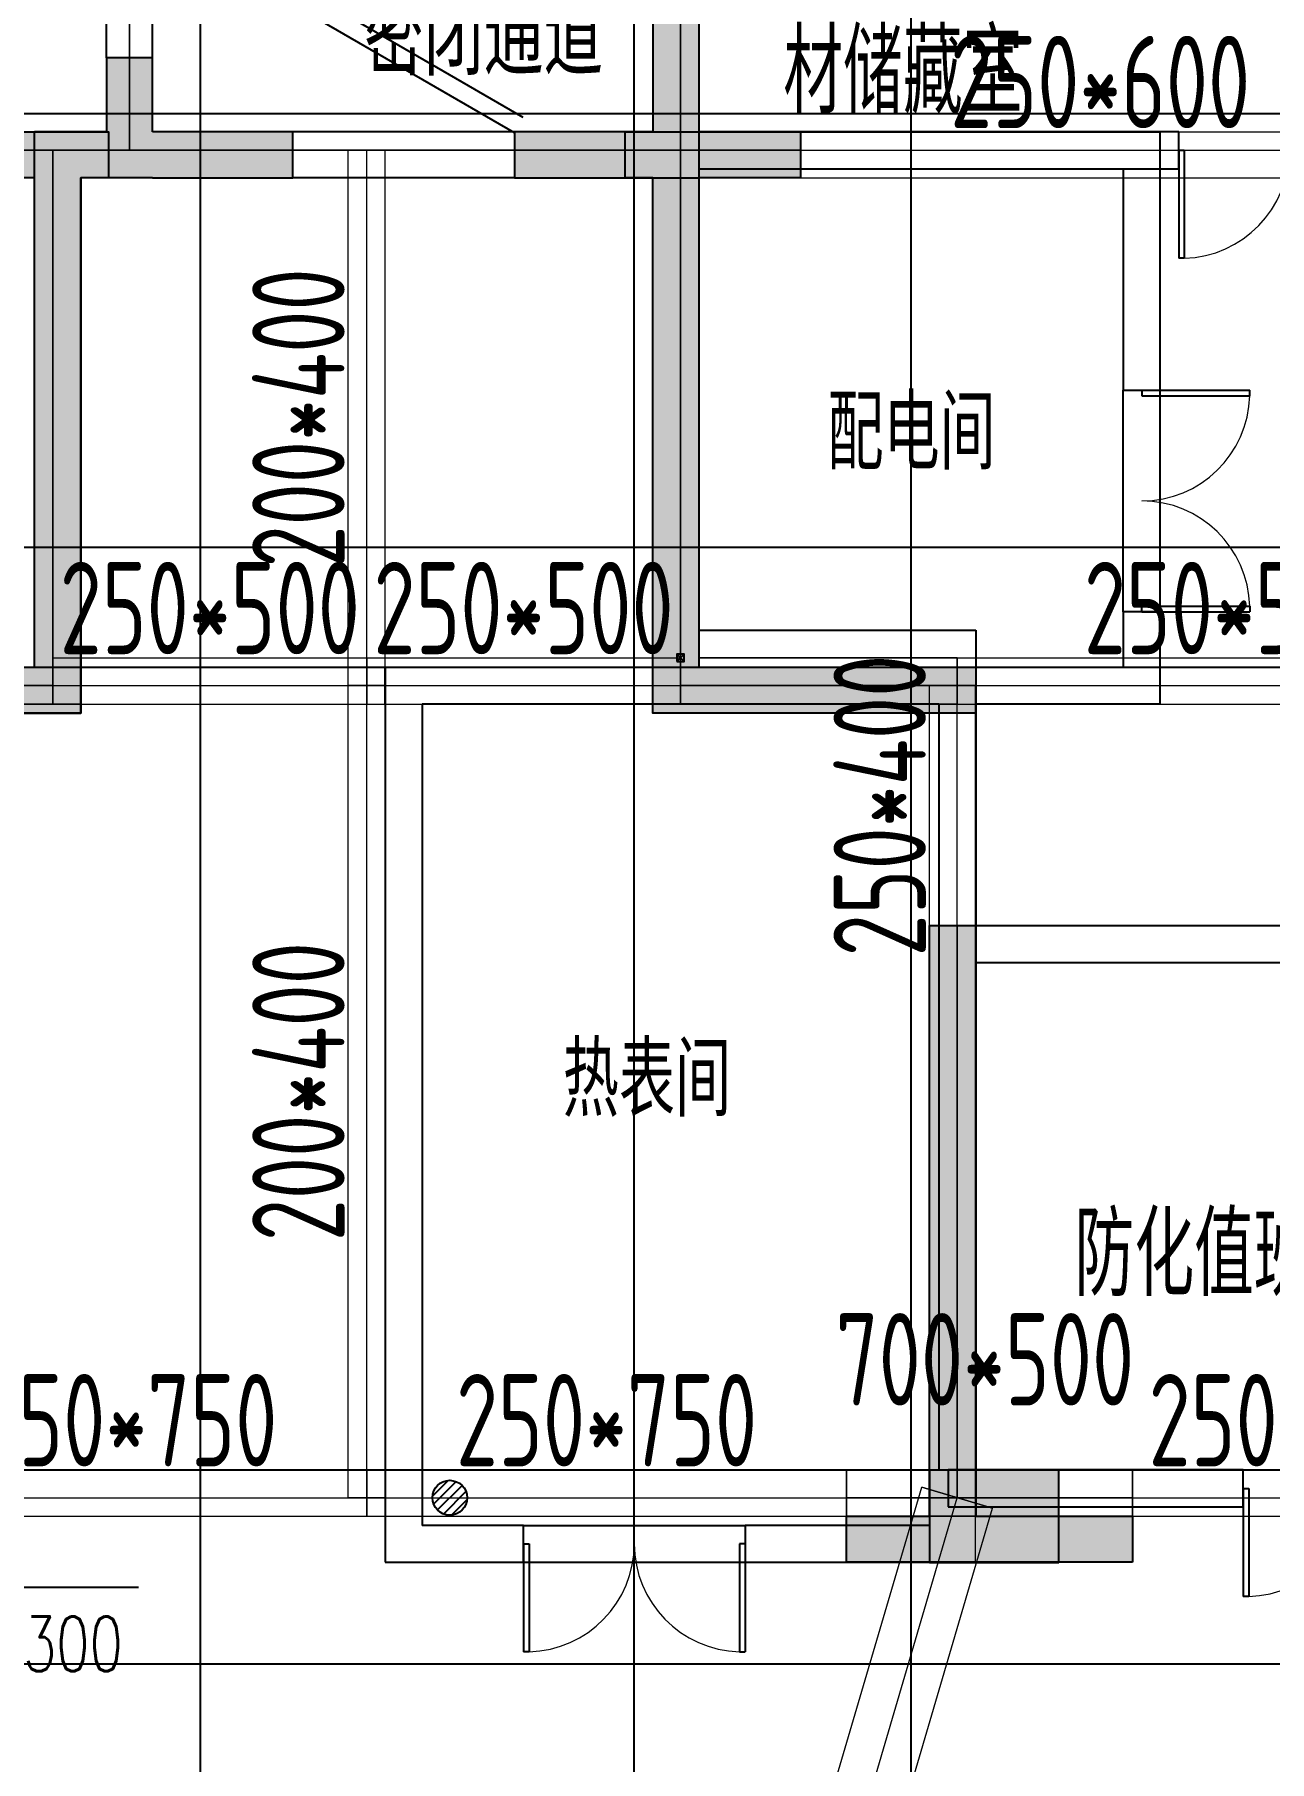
# Model space of a CAD drawing. Extents: x 369444 to 684549, y -549309 to 575337.
# Drawn here: x 410274 to 416966, y 336078 to 345434 of the extents above; entities that cross this region are included whole.
import ezdxf

# ---------------------------------------------------------------- set-up
doc = ezdxf.new("R2010")
doc.units = 0
doc.header["$LTSCALE"] = 1000
doc.header["$MEASUREMENT"] = 0
for name, color, linetype, lineweight, true_color in [('-1-0-1', 7, 'Continuous', 0, 0xc0c0c0), ('-1-1-2', 7, 'Continuous', 0, 0xc0c0c0), ('-2-0-1', 1, 'Continuous', 0, 0xff0000), ('-2-1-2', 9, 'Continuous', 0, 0x808080), ('1-6-1', 7, 'Continuous', 0, 0x55ff55), ('1-6-2', 7, 'Continuous', 0, 0x55ff55), ('11-6-1', 2, 'Continuous', 0, 0xffff00), ('11-6-2', 2, 'Continuous', 0, 0xffff00), ('11-6-5', 2, 'Continuous', 0, 0xffff00), ('12-6-1', 4, 'Continuous', 0, 0x00ffff), ('12-6-2', 4, 'Continuous', 0, 0x00ffff), ('12-6-5', 4, 'Continuous', 0, 0x00ffff)]:
    doc.layers.add(name, color=color, linetype=linetype, lineweight=lineweight, true_color=true_color)
for name, color, linetype in [('A-COLU-CONC', 9, 'Continuous'), ('A-WALL-HATCH', 8, 'Continuous'), ('DIM_ELEV', 3, 'Continuous'), ('DOTE', 1, 'Continuous'), ('EQUIP_地漏', 7, 'Continuous'), ('PROMPT', 1, 'Continuous'), ('PUB_HATCH', 8, 'Continuous'), ('WALL', 9, 'Continuous'), ('WINDOW', 4, 'Continuous'), ('房间名称', 72, 'Continuous')]:
    doc.layers.add(name, color=color, linetype=linetype)
doc.styles.add('_TCH_DIM', font='SIMPLEX', dxfattribs={"bigfont": 'GBCBIG'})
doc.styles.add('HNSJY', font='hnsjy-07.shx', dxfattribs={"width": 0.8, "bigfont": 'hnsjy-hz.shx'})
doc.styles.add('yjkcad', font='yjkeng.shx', dxfattribs={"width": 0.7, "height": 250, "bigfont": 'yjkchn.shx'})

# ---------------------------------------------------------------- blocks, each defined once
blk = doc.blocks.new('$TwtSys$00000141')
for p, q in [((-94.2, 7.7), (-10.1, 91.8)), ((-94.2, 7.7), (-10.1, 91.8)), ((-87.2, -35.1), (35.1, 87.2)), ((-87.2, -35.1), (35.1, 87.2)), ((-66.5, -66.5), (66.5, 66.5)), ((-66.5, -66.5), (66.5, 66.5)), ((-32.4, -87.1), (87.6, 32.9)), ((-32.4, -87.1), (87.6, 32.9)), ((11.4, -92.3), (92.3, -11.4)), ((11.4, -92.3), (92.3, -11.4))]:
    blk.add_line(p, q)
blk.add_circle((0, 0), 94)
blk.add_circle((0, 0), 94)
blk = doc.blocks.new('21#loudixiajnjgjnjdfg')
at = {"layer": 'WALL'}
h = blk.add_hatch(color=0, dxfattribs=at)
h.dxf.hatch_style = 1
h.paths.add_polyline_path([(-183057.3, -69118.8), (-183057.3, -68618.8), (-183557.3, -68618.8), (-183557.3, -69118.8)], flags=17)
h.paths.add_polyline_path([(-170857.3, -69118.8), (-170857.3, -68618.8), (-171407.3, -68618.8), (-171407.3, -69118.8)], flags=17)
h.paths.add_polyline_path([(-171407.3, -70818.8), (-171157.3, -70818.8), (-171157.3, -70418.8), (-171557.3, -70418.8), (-171557.3, -70818.8)], flags=17)
h.paths.add_polyline_path([(-183507.3, -70818.8), (-183357.3, -70818.8), (-183357.3, -70418.8), (-183757.3, -70418.8), (-183757.3, -70818.8)], flags=17)
h.paths.add_polyline_path([(-168657.3, -64218.8), (-170857.3, -64218.8), (-170857.3, -66418.8), (-170307.3, -66418.8), (-170307.3, -66618.8), (-171107.3, -66618.8), (-171107.3, -63968.8), (-168457.3, -63968.8), (-168457.3, -66618.8), (-169207.3, -66618.8), (-169207.3, -66418.8), (-168657.3, -66418.8)])
h.paths.add_polyline_path([(-179257.3, -73468.8), (-179807.3, -73468.8), (-179807.3, -73218.8), (-179257.3, -73218.8), (-178857.3, -73218.8), (-178857.3, -73468.8), (-179007.3, -73468.8), (-179007.3, -76368.8), (-180757.3, -76368.8), (-180757.3, -76118.8), (-179257.3, -76118.8)])
h.paths.add_polyline_path([(-165957.3, -64218.8), (-166607.3, -64218.8), (-166607.3, -63968.8), (-165707.3, -63968.8), (-165707.3, -65768.8), (-165957.3, -65768.8)])
h.paths.add_polyline_path([(-188307.3, -64018.8), (-188957.3, -64018.8), (-188957.3, -65568.8), (-189207.3, -65568.8), (-189207.3, -63768.8), (-188307.3, -63768.8)])
h.paths.add_polyline_path([(-173307.3, -80968.8), (-174157.3, -80968.8), (-174857.3, -80968.8), (-174857.3, -80718.8), (-174407.3, -80718.8), (-174407.3, -77518.8), (-174157.3, -77518.8), (-174157.3, -80718.8), (-173307.3, -80718.8)])
h.paths.add_polyline_path([(-180757.3, -80968.8), (-181607.3, -80968.8), (-181607.3, -80718.8), (-180757.3, -80718.8), (-180757.3, -77518.8), (-180507.3, -77518.8), (-180507.3, -80718.8), (-180057.3, -80718.8), (-180057.3, -80968.8)])
h.paths.add_polyline_path([(-175107.3, -73468.8), (-175657.3, -73468.8), (-175657.3, -76118.8), (-174157.3, -76118.8), (-174157.3, -76368.8), (-175907.3, -76368.8), (-175907.3, -73468.8), (-176057.3, -73468.8), (-176057.3, -73218.8), (-175657.3, -73218.8), (-175107.3, -73218.8)])
h.paths.add_polyline_path([(-159582.3, -72668.8), (-160057.3, -72668.8), (-160057.3, -74418.8), (-160307.3, -74418.8), (-160307.3, -72668.8), (-160407.3, -72668.8), (-160407.3, -72418.8), (-160057.3, -72418.8), (-159582.3, -72418.8)])
h.paths.add_polyline_path([(-163357.3, -80968.8), (-163657.3, -80968.8), (-164057.3, -80968.8), (-164057.3, -80718.8), (-163907.3, -80718.8), (-163907.3, -77118.8), (-163657.3, -77118.8), (-163657.3, -80718.8), (-163357.3, -80718.8)])
h.paths.add_polyline_path([(-166757.3, -80968.8), (-167782.3, -80968.8), (-168557.3, -80968.8), (-168557.3, -80718.8), (-167807.3, -80718.8), (-167807.3, -77018.8), (-167507.3, -77018.8), (-167507.3, -80718.8), (-166757.3, -80718.8)])
h.paths.add_polyline_path([(-191007.3, -75018.8), (-191007.3, -75818.8), (-193107.3, -75818.8), (-193107.3, -75568.8), (-191257.3, -75568.8), (-191257.3, -75018.8)])
h.paths.add_polyline_path([(-183307.3, -66418.8), (-184057.3, -66418.8), (-184057.3, -64018.8), (-186257.3, -64018.8), (-186257.3, -66218.8), (-185707.3, -66218.8), (-185707.3, -66418.8), (-186457.3, -66418.8), (-186457.3, -63768.8), (-183807.3, -63768.8), (-183807.3, -66168.8), (-183307.3, -66168.8)])
h.paths.add_polyline_path([(-171407.3, -73468.8), (-171857.3, -73468.8), (-171857.3, -73218.8), (-171157.3, -73218.8), (-171157.3, -76368.8), (-171407.3, -76368.8)])
h.paths.add_polyline_path([(-183057.3, -73468.8), (-183507.3, -73468.8), (-183507.3, -76368.8), (-183757.3, -76368.8), (-183757.3, -73218.8), (-183057.3, -73218.8)])
h.paths.add_polyline_path([(-187382.3, -80968.8), (-188157.3, -80968.8), (-188157.3, -80718.8), (-187407.3, -80718.8), (-187407.3, -77018.8), (-187107.3, -77018.8), (-187107.3, -80718.8), (-186357.3, -80718.8), (-186357.3, -80968.8)])
h.paths.add_polyline_path([(-191257.3, -80968.8), (-191557.3, -80968.8), (-191557.3, -80718.8), (-191257.3, -80718.8), (-191257.3, -77118.8), (-191007.3, -77118.8), (-191007.3, -80718.8), (-190857.3, -80718.8), (-190857.3, -80968.8)])
h.paths.add_polyline_path([(-194857.3, -72668.8), (-195332.3, -72668.8), (-195332.3, -72418.8), (-194857.3, -72418.8), (-194507.3, -72418.8), (-194507.3, -72668.8), (-194607.3, -72668.8), (-194607.3, -74418.8), (-194857.3, -74418.8)])
h.paths.add_polyline_path([(-157057.3, -81968.8), (-157607.3, -81968.8), (-157607.3, -81718.8), (-157357.3, -81718.8), (-157357.3, -77268.8), (-157057.3, -77268.8)])
h.paths.add_polyline_path([(-197307.3, -81968.8), (-197857.3, -81968.8), (-197857.3, -77268.8), (-197557.3, -77268.8), (-197557.3, -81718.8), (-197307.3, -81718.8)])
h.paths.add_polyline_path([(-165557.3, -72668.8), (-165957.3, -72668.8), (-165957.3, -69118.8), (-166357.3, -69118.8), (-166357.3, -68918.8), (-165707.3, -68918.8), (-165707.3, -72418.8), (-165557.3, -72418.8)])
h.paths.add_polyline_path([(-188957.3, -72668.8), (-189357.3, -72668.8), (-189357.3, -72418.8), (-189207.3, -72418.8), (-189207.3, -68918.8), (-188507.3, -68918.8), (-188507.3, -69118.8), (-188957.3, -69118.8)])
h.paths.add_polyline_path([(-160857.3, -80968.8), (-161557.3, -80968.8), (-161557.3, -80718.8), (-160857.3, -80718.8), (-160857.3, -77818.8), (-160607.3, -77818.8), (-160607.3, -80718.8), (-160607.3, -81718.8), (-160007.3, -81718.8), (-160007.3, -81968.8), (-160857.3, -81968.8)])
h.paths.add_polyline_path([(-187107.3, -71318.8), (-187107.3, -74818.8), (-187407.3, -74818.8), (-187407.3, -71318.8)])
h.paths.add_polyline_path([(-193357.3, -80968.8), (-194057.3, -80968.8), (-194057.3, -81968.8), (-194907.3, -81968.8), (-194907.3, -81718.8), (-194307.3, -81718.8), (-194307.3, -80718.8), (-194307.3, -77818.8), (-194057.3, -77818.8), (-194057.3, -80718.8), (-193357.3, -80718.8)])
h.paths.add_polyline_path([(-167507.3, -71318.8), (-167507.3, -74818.8), (-167807.3, -74818.8), (-167807.3, -71318.8)])
h.paths.add_polyline_path([(-171157.3, -80968.8), (-171507.3, -80968.8), (-171507.3, -80718.8), (-171407.3, -80718.8), (-171407.3, -77518.8), (-171157.3, -77518.8), (-171157.3, -80718.8), (-170957.3, -80718.8), (-170957.3, -80968.8)])
h.paths.add_polyline_path([(-183407.3, -80968.8), (-183757.3, -80968.8), (-183957.3, -80968.8), (-183957.3, -80718.8), (-183757.3, -80718.8), (-183757.3, -77518.8), (-183507.3, -77518.8), (-183507.3, -80718.8), (-183407.3, -80718.8)])
h.paths.add_polyline_path([(-157057.3, -75818.8), (-157757.3, -75818.8), (-157757.3, -75568.8), (-157357.3, -75568.8), (-157357.3, -72668.8), (-157732.3, -72668.8), (-157732.3, -72418.8), (-157057.3, -72418.8)])
h.paths.add_polyline_path([(-197157.3, -75818.8), (-197857.3, -75818.8), (-197857.3, -72418.8), (-197182.3, -72418.8), (-197182.3, -72668.8), (-197557.3, -72668.8), (-197557.3, -75568.8), (-197157.3, -75568.8)])
h.paths.add_polyline_path([(-163907.3, -72668.8), (-163957.3, -72668.8), (-163957.3, -72418.8), (-163657.3, -72418.8), (-163257.3, -72418.8), (-163257.3, -72668.8), (-163657.3, -72668.8), (-163657.3, -73518.8), (-163907.3, -73518.8)])
h.paths.add_polyline_path([(-190957.3, -72668.8), (-191007.3, -72668.8), (-191007.3, -73518.8), (-191257.3, -73518.8), (-191257.3, -72668.8), (-191657.3, -72668.8), (-191657.3, -72418.8), (-191257.3, -72418.8), (-190957.3, -72418.8)])
h.paths.add_polyline_path([(-161807.3, -75818.8), (-163907.3, -75818.8), (-163907.3, -75018.8), (-163657.3, -75018.8), (-163657.3, -75568.8), (-161807.3, -75568.8)])
edge = h.paths.add_edge_path()
edge.add_line((-183557.3, -66418.8), (-183557.3, -66518.8))
edge.add_line((-183557.3, -66518.8), (-183307.3, -66518.8))
edge.add_line((-183307.3, -66518.8), (-183307.3, -66418.8))
edge.add_line((-183507.3, -70818.8), (-183507.3, -71568.8))
edge.add_line((-183507.3, -71568.8), (-185557.3, -71568.8))
edge.add_line((-185557.3, -71568.8), (-185557.3, -71318.8))
edge.add_line((-185557.3, -71318.8), (-183757.3, -71318.8))
edge.add_line((-183757.3, -71318.8), (-183757.3, -70818.8))
edge.add_line((-171157.3, -70818.8), (-171157.3, -71318.8))
edge.add_line((-171157.3, -71318.8), (-169357.3, -71318.8))
edge.add_line((-169357.3, -71318.8), (-169357.3, -71568.8))
edge.add_line((-169357.3, -71568.8), (-171407.3, -71568.8))
edge.add_line((-171407.3, -71568.8), (-171407.3, -70818.8))
h.paths.add_polyline_path([(-171407.3, -71568.8), (-171157.3, -71568.8), (-171157.3, -70818.8), (-171407.3, -70818.8)], flags=16)
h.paths.add_polyline_path([(-171157.3, -71568.8), (-169357.3, -71568.8), (-169357.3, -71318.8), (-171157.3, -71318.8)], flags=16)
h.paths.add_polyline_path([(-183757.3, -71568.8), (-183507.3, -71568.8), (-183507.3, -70818.8), (-183757.3, -70818.8)], flags=16)
h.paths.add_polyline_path([(-185557.3, -71568.8), (-183757.3, -71568.8), (-183757.3, -71318.8), (-185557.3, -71318.8)], flags=16)
at = {"layer": 'WALL', "color": 0, "elevation": 14}
for points in [[(-179257.3, -73468.8), (-179807.3, -73468.8), (-179807.3, -73218.8), (-179257.3, -73218.8), (-178857.3, -73218.8), (-178857.3, -73468.8), (-179007.3, -73468.8), (-179007.3, -76368.8), (-180757.3, -76368.8), (-180757.3, -76118.8), (-179257.3, -76118.8)], [(-175107.3, -73468.8), (-175657.3, -73468.8), (-175657.3, -76118.8), (-174157.3, -76118.8), (-174157.3, -76368.8), (-175907.3, -76368.8), (-175907.3, -73468.8), (-176057.3, -73468.8), (-176057.3, -73218.8), (-175657.3, -73218.8), (-175107.3, -73218.8)], [(-173307.3, -80968.8), (-174157.3, -80968.8), (-174857.3, -80968.8), (-174857.3, -80718.8), (-174407.3, -80718.8), (-174407.3, -77518.8), (-174157.3, -77518.8), (-174157.3, -80718.8), (-173307.3, -80718.8)]]:
    blk.add_lwpolyline(points, close=True, dxfattribs=at)
blk = doc.blocks.new('$DorLib2D$00000002')
for p, q in [((-0.5, 0), (-0.5, 0.4875)), ((-0.475, 0.4875), (-0.5, 0.4875)), ((-0.475, 0), (-0.475, 0.4875)), ((0.475, 0), (0.475, 0.4875)), ((0.475, 0.4875), (0.5, 0.4875)), ((0.5, 0), (0.5, 0.4875)), ((-0.5, 0), (-0.475, 0)), ((0.5, 0), (0.475, 0))]:
    blk.add_line(p, q)
at = {"lineweight": 13}
for centre, start, end in [((-0.4875, 0), 0, 88.53072), ((0.4875, 0), 91.46928, 180)]:
    blk.add_arc(centre, 0.4875, start, end, dxfattribs=at)
blk = doc.blocks.new('$DorLib2D$00000179')
at = {"color": 0}
for p, q in [((-0.54, 0.1693), (0.326, 0.6693)), ((-0.5, 0.1), (0.366, 0.6))]:
    blk.add_line(p, q, dxfattribs=at)

msp = doc.modelspace()

# ---------------------------------------------------------------- hatches: boundary and pattern name
at = {"layer": 'A-WALL-HATCH'}
msp.add_hatch(color=256, dxfattribs=at).paths.add_polyline_path([(415824.5, 337656.5), (415124.5, 337656.5), (415124.5, 337156.5), (415824.5, 337156.5)])
at = {"layer": 'PUB_HATCH'}
for points in [[(413674.6, 346957), (413624.6, 346807), (413624.6, 344907), (413874.6, 344657), (413874.6, 346957)], [(410914.6, 344907), (410914.6, 345307), (410664.6, 345307), (410664.6, 344907), (410814.6, 344857)], [(410274.6, 342007), (410524.6, 341757), (410524.6, 344657), (410274.6, 344907)], [(410814.6, 344857), (410664.6, 344907), (410274.6, 344907), (410524.6, 344657), (410914.6, 344657)], [(410914.6, 344657), (411674.8, 344657), (411674.8, 344907), (410914.6, 344907), (410814.6, 344857)], [(413624.6, 344907), (412874.8, 344907), (412874.8, 344657), (413874.6, 344657)], [(408774.6, 342007), (409024.6, 341757), (410524.6, 341757), (410274.6, 342007)]]:
    msp.add_hatch(color=256, dxfattribs=at).paths.add_polyline_path(points)

# ---------------------------------------------------------------- linework, layer by layer
at = {"layer": '-1-0-1', "color": 0}
for p in [(410374.4, 344806.9, -3600), (410789.4, 344806.9, -3600), (412074.4, 344806.9, -3600), (413474.4, 344806.9, -3600), (413774.4, 344806.9, -3600), (413924.4, 344806.9, -3600), (414424.4, 344806.9, -3600), (410374.4, 343856.9, -3600), (413774.4, 343856.9, -3600), (410374.4, 342606.9, -3600), (413774.4, 342606.9, -3600), (410374.4, 341906.9, -3600), (412074.4, 341906.9, -3600), (413774.4, 341906.9, -3600), (415274.4, 341906.9, -3600), (415274.4, 340606.9, -3600), (412074.4, 337506.9, -3600), (414674.4, 337506.9, -3600), (415274.4, 337506.9, -3600), (416224.4, 337506.9, -3600)]:
    msp.add_point(p, dxfattribs=at)
at = {"layer": '-1-1-2', "color": 0}
for p, q in [((410374.4, 344806.9, -3600), (410374.4, 344806.9)), ((410789.4, 344806.9, -3600), (410789.4, 344806.9)), ((412074.4, 344806.9, -3600), (412074.4, 344806.9)), ((413474.4, 344806.9, -3600), (413474.4, 344806.9)), ((413774.4, 344806.9, -3600), (413774.4, 344806.9)), ((413924.4, 344806.9, -3600), (413924.4, 344806.9)), ((414424.4, 344806.9, -3600), (414424.4, 344806.9)), ((410374.4, 343856.9, -3600), (410374.4, 343856.9)), ((413774.4, 343856.9, -3600), (413774.4, 343856.9)), ((410374.4, 342606.9, -3600), (410374.4, 342606.9)), ((413774.4, 342606.9, -3600), (413774.4, 342606.9)), ((410374.4, 341906.9, -3600), (410374.4, 341906.9)), ((412074.4, 341906.9, -3600), (412074.4, 341906.9)), ((413774.4, 341906.9, -3600), (413774.4, 341906.9)), ((415274.4, 341906.9, -3600), (415274.4, 341906.9)), ((415274.4, 340606.9, -3600), (415274.4, 340606.9)), ((412074.4, 337506.9, -3600), (412074.4, 337506.9)), ((414674.4, 337506.9, -3600), (414674.4, 337506.9)), ((415274.4, 337506.9, -3600), (415274.4, 337506.9)), ((416224.4, 337506.9, -3600), (416224.4, 337506.9))]:
    msp.add_line(p, q, dxfattribs=at)
at = {"layer": '-2-0-1', "color": 0}
for p, q in [((413774.4, 344806.9, -3600), (413774.4, 346956.9, -3600)), ((410789.4, 344806.9, -3600), (410789.4, 345982, -3600)), ((409924.4, 344806.9, -3600), (410374.4, 344806.9, -3600)), ((410374.4, 344806.9, -3600), (410789.4, 344806.9, -3600)), ((410374.4, 343856.9, -3600), (410374.4, 344806.9, -3600)), ((410789.4, 344806.9, -3600), (412074.4, 344806.9, -3600)), ((412074.4, 341906.9, -3600), (412074.4, 344806.9, -3600)), ((412074.4, 344806.9, -3600), (413474.4, 344806.9, -3600)), ((413474.4, 344806.9, -3600), (413774.4, 344806.9, -3600)), ((413774.4, 343856.9, -3600), (413774.4, 344806.9, -3600)), ((413774.4, 344806.9, -3600), (413924.4, 344806.9, -3600)), ((413924.4, 344806.9, -3600), (414424.4, 344806.9, -3600)), ((414424.4, 344806.9, -3600), (417674.4, 344806.9, -3600)), ((410374.4, 342606.9, -3600), (410374.4, 343856.9, -3600)), ((413774.4, 342606.9, -3600), (413774.4, 343856.9, -3600)), ((410374.4, 341906.9, -3600), (410374.4, 342606.9, -3600)), ((413774.4, 341906.9, -3600), (413774.4, 342606.9, -3600)), ((408874.4, 341906.9, -3600), (410374.4, 341906.9, -3600)), ((410374.4, 341906.9, -3600), (412074.4, 341906.9, -3600)), ((412074.4, 341906.9, -3600), (413774.4, 341906.9, -3600)), ((412074.4, 337506.9, -3600), (412074.4, 341906.9, -3600)), ((413774.4, 341906.9, -3600), (415274.4, 341906.9, -3600)), ((415274.4, 340606.9, -3600), (415274.4, 341906.9, -3600)), ((415274.4, 341906.9, -3600), (418274.4, 341906.9, -3600)), ((415274.4, 337506.9, -3600), (415274.4, 340606.9, -3600)), ((409474.4, 337506.9, -3600), (412074.4, 337506.9, -3600)), ((412074.4, 337506.9, -3600), (414674.4, 337506.9, -3600)), ((413524.3, 331556.9, -3600), (415274.4, 337506.9, -3600)), ((414674.4, 337506.9, -3600), (415274.4, 337506.9, -3600)), ((415274.4, 337506.9, -3600), (416224.4, 337506.9, -3600)), ((416224.4, 337506.9, -3600), (418024.4, 337506.9, -3600))]:
    msp.add_line(p, q, dxfattribs=at)
at = {"layer": '-2-1-2', "color": 0}
for p, q in [((413774.4, 344806.9), (413774.4, 346956.9)), ((410789.4, 344806.9), (410789.4, 345982)), ((409924.4, 344806.9), (410374.4, 344806.9)), ((410374.4, 344806.9), (410789.4, 344806.9)), ((410374.4, 343856.9), (410374.4, 344806.9)), ((410789.4, 344806.9), (412074.4, 344806.9)), ((412074.4, 341906.9), (412074.4, 344806.9)), ((412074.4, 344806.9), (413474.4, 344806.9)), ((413474.4, 344806.9), (413774.4, 344806.9)), ((413774.4, 343856.9), (413774.4, 344806.9)), ((413774.4, 344806.9), (413924.4, 344806.9)), ((413924.4, 344806.9), (414424.4, 344806.9)), ((414424.4, 344806.9), (417674.4, 344806.9)), ((410374.4, 342606.9), (410374.4, 343856.9)), ((413774.4, 342606.9), (413774.4, 343856.9)), ((410374.4, 341906.9), (410374.4, 342606.9)), ((413774.4, 341906.9), (413774.4, 342606.9)), ((408874.4, 341906.9), (410374.4, 341906.9)), ((410374.4, 341906.9), (412074.4, 341906.9)), ((412074.4, 341906.9), (413774.4, 341906.9)), ((412074.4, 337506.9), (412074.4, 341906.9)), ((413774.4, 341906.9), (415274.4, 341906.9)), ((415274.4, 340606.9), (415274.4, 341906.9)), ((415274.4, 341906.9), (418274.4, 341906.9)), ((415274.4, 337506.9), (415274.4, 340606.9)), ((409474.4, 337506.9), (412074.4, 337506.9)), ((412074.4, 337506.9), (414674.4, 337506.9)), ((413524.3, 331556.9), (415274.4, 337506.9)), ((414674.4, 337506.9), (415274.4, 337506.9)), ((415274.4, 337506.9), (416224.4, 337506.9)), ((416224.4, 337506.9), (418024.4, 337506.9))]:
    msp.add_line(p, q, dxfattribs=at)
at = {"layer": '1-6-1', "color": 0}
for p, q in [((413874.4, 346956.9, -5100), (413874.4, 344906.9, -5100)), ((413874.4, 344906.9, -8700), (413874.4, 346956.9, -8700)), ((413624.4, 346806.9, -8700), (413624.4, 344906.9, -8700)), ((413624.4, 344906.9, -5100), (413624.4, 346806.9, -5100)), ((410664.4, 345982, -8700), (410664.4, 344906.9, -8700)), ((410664.4, 344906.9, -5100), (410664.4, 345982, -5100)), ((410914.4, 345982, -5100), (410914.4, 344906.9, -5100)), ((410914.4, 344906.9, -8700), (410914.4, 345982, -8700)), ((410374.4, 344906.9, -8700), (409924.4, 344906.9, -8700)), ((409924.4, 344906.9, -5100), (410374.4, 344906.9, -5100)), ((410374.4, 344906.9, -5100), (410374.4, 344906.9, -8700)), ((410374.4, 344906.9, -8700), (410374.4, 344906.9, -5100)), ((410664.4, 344906.9, -8700), (410374.4, 344906.9, -8700)), ((410374.4, 344906.9, -5100), (410664.4, 344906.9, -5100)), ((410664.4, 344906.9, -8700), (410664.4, 344906.9, -5100)), ((410664.4, 344906.9, -5100), (410664.4, 344906.9, -8700)), ((410914.4, 344906.9, -5100), (410914.4, 344906.9, -8700)), ((410914.4, 344906.9, -8700), (410914.4, 344906.9, -5100)), ((412074.4, 344906.9, -8700), (410914.4, 344906.9, -8700)), ((410914.4, 344906.9, -5100), (412074.4, 344906.9, -5100)), ((412074.4, 344906.9, -5100), (412074.4, 344906.9, -8700)), ((412074.4, 344906.9, -8700), (412074.4, 344906.9, -5100)), ((413474.4, 344906.9, -8700), (412074.4, 344906.9, -8700)), ((412074.4, 344906.9, -5100), (413474.4, 344906.9, -5100)), ((413474.4, 344906.9, -5100), (413474.4, 344906.9, -8700)), ((413474.4, 344906.9, -8700), (413474.4, 344906.9, -5100)), ((413624.4, 344906.9, -8700), (413474.4, 344906.9, -8700)), ((413474.4, 344906.9, -5100), (413624.4, 344906.9, -5100)), ((413624.4, 344906.9, -8700), (413624.4, 344906.9, -5100)), ((413624.4, 344906.9, -5100), (413624.4, 344906.9, -8700)), ((413874.4, 344906.9, -5100), (413874.4, 344906.9, -8700)), ((413874.4, 344906.9, -8700), (413874.4, 344906.9, -5100)), ((413924.4, 344906.9, -8700), (413874.4, 344906.9, -8700)), ((413874.4, 344906.9, -5100), (413924.4, 344906.9, -5100)), ((413924.4, 344906.9, -8700), (413924.4, 344906.9, -5100)), ((414424.4, 344906.9, -8700), (413924.4, 344906.9, -8700)), ((413924.4, 344906.9, -5100), (414424.4, 344906.9, -5100)), ((413924.4, 344906.9, -5100), (413924.4, 344906.9, -8700)), ((414424.4, 344906.9, -5100), (414424.4, 344906.9, -8700)), ((414424.4, 344906.9, -8700), (414424.4, 344906.9, -5100)), ((414424.4, 344656.9, -8700), (414424.4, 344906.9, -8700)), ((414424.4, 344906.9, -5100), (414424.4, 344656.9, -5100)), ((410524.4, 344656.9, -5100), (410524.4, 344656.9, -8700)), ((410789.4, 344656.9, -5100), (410524.4, 344656.9, -5100)), ((410524.4, 344656.9, -8700), (410789.4, 344656.9, -8700)), ((410524.4, 344656.9, -5100), (410524.4, 343856.9, -5100)), ((410524.4, 344656.9, -8700), (410524.4, 344656.9, -5100)), ((410524.4, 343856.9, -8700), (410524.4, 344656.9, -8700)), ((410789.4, 344656.9, -5100), (410789.4, 344656.9, -8700)), ((412074.4, 344656.9, -5100), (410789.4, 344656.9, -5100)), ((410789.4, 344656.9, -8700), (412074.4, 344656.9, -8700)), ((410789.4, 344656.9, -8700), (410789.4, 344656.9, -5100)), ((412074.4, 344656.9, -8700), (412074.4, 344656.9, -5100)), ((412074.4, 344656.9, -5100), (412074.4, 344656.9, -8700)), ((413474.4, 344656.9, -5100), (412074.4, 344656.9, -5100)), ((412074.4, 344656.9, -8700), (413474.4, 344656.9, -8700)), ((413474.4, 344656.9, -8700), (413474.4, 344656.9, -5100)), ((413474.4, 344656.9, -5100), (413474.4, 344656.9, -8700)), ((413624.4, 344656.9, -5100), (413474.4, 344656.9, -5100)), ((413474.4, 344656.9, -8700), (413624.4, 344656.9, -8700)), ((413624.4, 344656.9, -8700), (413624.4, 344656.9, -5100)), ((413624.4, 344656.9, -8700), (413624.4, 343856.9, -8700)), ((413624.4, 344656.9, -5100), (413624.4, 344656.9, -8700)), ((413624.4, 343856.9, -5100), (413624.4, 344656.9, -5100)), ((413874.4, 344656.9, -5100), (413874.4, 343856.9, -5100)), ((413874.4, 344656.9, -8700), (413874.4, 344656.9, -5100)), ((413874.4, 343856.9, -8700), (413874.4, 344656.9, -8700)), ((413874.4, 344656.9, -5100), (413874.4, 344656.9, -8700)), ((413924.4, 344656.9, -5100), (413874.4, 344656.9, -5100)), ((413874.4, 344656.9, -8700), (413924.4, 344656.9, -8700)), ((413924.4, 344656.9, -5100), (413924.4, 344656.9, -8700)), ((414424.4, 344656.9, -5100), (413924.4, 344656.9, -5100)), ((413924.4, 344656.9, -8700), (414424.4, 344656.9, -8700)), ((413924.4, 344656.9, -8700), (413924.4, 344656.9, -5100)), ((414424.4, 344656.9, -8700), (414424.4, 344656.9, -5100)), ((414424.4, 344656.9, -5100), (414424.4, 344656.9, -8700)), ((410524.4, 343856.9, -5100), (410524.4, 342606.9, -5100)), ((410524.4, 343856.9, -8700), (410524.4, 343856.9, -5100)), ((410524.4, 342606.9, -8700), (410524.4, 343856.9, -8700)), ((410524.4, 343856.9, -5100), (410524.4, 343856.9, -8700)), ((413624.4, 343856.9, -8700), (413624.4, 342606.9, -8700)), ((413624.4, 343856.9, -5100), (413624.4, 343856.9, -8700)), ((413624.4, 342606.9, -5100), (413624.4, 343856.9, -5100)), ((413624.4, 343856.9, -8700), (413624.4, 343856.9, -5100)), ((413874.4, 343856.9, -5100), (413874.4, 342606.9, -5100)), ((413874.4, 343856.9, -8700), (413874.4, 343856.9, -5100)), ((413874.4, 342606.9, -8700), (413874.4, 343856.9, -8700)), ((413874.4, 343856.9, -5100), (413874.4, 343856.9, -8700)), ((410524.4, 342606.9, -5100), (410524.4, 342606.9, -8700)), ((410524.4, 342606.9, -5100), (410524.4, 341806.9, -5100)), ((410524.4, 342606.9, -8700), (410524.4, 342606.9, -5100)), ((410524.4, 341806.9, -8700), (410524.4, 342606.9, -8700)), ((413624.4, 342606.9, -8700), (413624.4, 342606.9, -5100)), ((413624.4, 342606.9, -8700), (413624.4, 341806.9, -8700)), ((413624.4, 342606.9, -5100), (413624.4, 342606.9, -8700)), ((413624.4, 341806.9, -5100), (413624.4, 342606.9, -5100)), ((413874.4, 342606.9, -5100), (413874.4, 342606.9, -8700)), ((413874.4, 342606.9, -5100), (413874.4, 342056.9, -5100)), ((413874.4, 342606.9, -8700), (413874.4, 342606.9, -5100)), ((413874.4, 342056.9, -8700), (413874.4, 342606.9, -8700)), ((413874.4, 342056.9, -5100), (413874.4, 342056.9, -8700)), ((413874.4, 342056.9, -8700), (413874.4, 342056.9, -5100)), ((415274.4, 342056.9, -8700), (413874.4, 342056.9, -8700)), ((413874.4, 342056.9, -5100), (415274.4, 342056.9, -5100)), ((415274.4, 342056.9, -5100), (415274.4, 342056.9, -8700)), ((415274.4, 342056.9, -8700), (415274.4, 342056.9, -5100)), ((415274.4, 341806.9, -8700), (415274.4, 342056.9, -8700)), ((415274.4, 342056.9, -5100), (415274.4, 341806.9, -5100)), ((410524.4, 341806.9, -5100), (409024.4, 341806.9, -5100)), ((409024.4, 341806.9, -8700), (410524.4, 341806.9, -8700)), ((410524.4, 341806.9, -8700), (410524.4, 341806.9, -5100)), ((410524.4, 341806.9, -5100), (410524.4, 341806.9, -8700)), ((413624.4, 341806.9, -8700), (413624.4, 341806.9, -5100)), ((413624.4, 341806.9, -5100), (413624.4, 341806.9, -8700)), ((415274.4, 341806.9, -5100), (413624.4, 341806.9, -5100)), ((413624.4, 341806.9, -8700), (415274.4, 341806.9, -8700)), ((415274.4, 341806.9, -8700), (415274.4, 341806.9, -5100)), ((415274.4, 341806.9, -5100), (415274.4, 341806.9, -8700)), ((415124.4, 340606.9, -8700), (415124.4, 337656.9, -8700)), ((415124.4, 340606.9, -5100), (415124.4, 340606.9, -8700)), ((415124.4, 337656.9, -5100), (415124.4, 340606.9, -5100)), ((415124.4, 340606.9, -8700), (415124.4, 340606.9, -5100)), ((415374.4, 340606.9, -8700), (415124.4, 340606.9, -8700)), ((415124.4, 340606.9, -5100), (415374.4, 340606.9, -5100)), ((415374.4, 340606.9, -5100), (415374.4, 337656.9, -5100)), ((415374.4, 340606.9, -8700), (415374.4, 340606.9, -5100)), ((415374.4, 337656.9, -8700), (415374.4, 340606.9, -8700)), ((415374.4, 340606.9, -5100), (415374.4, 340606.9, -8700)), ((414674.4, 337656.9, -8700), (414674.4, 337656.9, -5100)), ((415124.4, 337656.9, -8700), (414674.4, 337656.9, -8700)), ((414674.4, 337656.9, -5100), (415124.4, 337656.9, -5100)), ((414674.4, 337656.9, -8700), (414674.4, 337406.9, -8700)), ((414674.4, 337656.9, -5100), (414674.4, 337656.9, -8700)), ((414674.4, 337406.9, -5100), (414674.4, 337656.9, -5100)), ((415124.4, 337656.9, -5100), (415124.4, 337656.9, -8700)), ((415124.4, 337656.9, -8700), (415124.4, 337656.9, -5100)), ((415374.4, 337656.9, -5100), (415374.4, 337656.9, -8700)), ((415374.4, 337656.9, -8700), (415374.4, 337656.9, -5100)), ((416224.4, 337656.9, -8700), (415374.4, 337656.9, -8700)), ((415374.4, 337656.9, -5100), (416224.4, 337656.9, -5100)), ((416224.4, 337656.9, -5100), (416224.4, 337656.9, -8700)), ((416224.4, 337656.9, -8700), (416224.4, 337656.9, -5100)), ((416224.4, 337406.9, -8700), (416224.4, 337656.9, -8700)), ((416224.4, 337656.9, -5100), (416224.4, 337406.9, -5100)), ((414674.4, 337406.9, -5100), (414674.4, 337406.9, -8700)), ((415274.4, 337406.9, -5100), (414674.4, 337406.9, -5100)), ((414674.4, 337406.9, -8700), (415274.4, 337406.9, -8700)), ((414674.4, 337406.9, -8700), (414674.4, 337406.9, -5100)), ((415274.4, 337406.9, -8700), (415274.4, 337406.9, -5100)), ((415274.4, 337406.9, -5100), (415274.4, 337406.9, -8700)), ((416224.4, 337406.9, -5100), (415274.4, 337406.9, -5100)), ((415274.4, 337406.9, -8700), (416224.4, 337406.9, -8700)), ((416224.4, 337406.9, -8700), (416224.4, 337406.9, -5100)), ((416224.4, 337406.9, -5100), (416224.4, 337406.9, -8700))]:
    msp.add_line(p, q, dxfattribs=at)
at = {"layer": '1-6-2', "color": 0}
for p, q in [((413774.4, 346956.9, -5100), (413774.4, 344806.9, -5100)), ((413774.4, 344806.9, -8700), (413774.4, 346956.9, -8700)), ((410789.4, 345982, -5100), (410789.4, 344806.9, -5100)), ((410789.4, 344806.9, -8700), (410789.4, 345982, -8700)), ((410374.4, 344806.9, -5100), (409924.4, 344806.9, -5100)), ((409924.4, 344806.9, -8700), (410374.4, 344806.9, -8700)), ((410374.4, 344806.9, -8700), (410374.4, 344806.9, -5100)), ((410374.4, 344806.9, -5100), (410374.4, 344806.9, -8700)), ((410789.4, 344806.9, -5100), (410374.4, 344806.9, -5100)), ((410374.4, 344806.9, -8700), (410789.4, 344806.9, -8700)), ((410374.4, 344806.9, -5100), (410374.4, 343856.9, -5100)), ((410374.4, 344806.9, -8700), (410374.4, 344806.9, -5100)), ((410374.4, 343856.9, -8700), (410374.4, 344806.9, -8700)), ((410789.4, 344806.9, -5100), (410789.4, 344806.9, -8700)), ((410789.4, 344806.9, -5100), (410789.4, 344806.9, -8700)), ((412074.4, 344806.9, -5100), (410789.4, 344806.9, -5100)), ((410789.4, 344806.9, -8700), (412074.4, 344806.9, -8700)), ((410789.4, 344806.9, -8700), (410789.4, 344806.9, -5100)), ((412074.4, 344806.9, -8700), (412074.4, 344806.9, -5100)), ((412074.4, 344806.9, -5100), (412074.4, 344806.9, -8700)), ((413474.4, 344806.9, -5100), (412074.4, 344806.9, -5100)), ((412074.4, 344806.9, -8700), (413474.4, 344806.9, -8700)), ((413474.4, 344806.9, -8700), (413474.4, 344806.9, -5100)), ((413474.4, 344806.9, -5100), (413474.4, 344806.9, -8700)), ((413774.4, 344806.9, -5100), (413474.4, 344806.9, -5100)), ((413474.4, 344806.9, -8700), (413774.4, 344806.9, -8700)), ((413774.4, 344806.9, -5100), (413774.4, 344806.9, -8700)), ((413774.4, 344806.9, -8700), (413774.4, 344806.9, -5100)), ((413774.4, 344806.9, -5100), (413774.4, 343856.9, -5100)), ((413774.4, 344806.9, -8700), (413774.4, 344806.9, -5100)), ((413774.4, 343856.9, -8700), (413774.4, 344806.9, -8700)), ((413774.4, 344806.9, -5100), (413774.4, 344806.9, -8700)), ((413924.4, 344806.9, -5100), (413774.4, 344806.9, -5100)), ((413774.4, 344806.9, -8700), (413924.4, 344806.9, -8700)), ((413924.4, 344806.9, -5100), (413924.4, 344806.9, -8700)), ((414424.4, 344806.9, -5100), (413924.4, 344806.9, -5100)), ((413924.4, 344806.9, -8700), (414424.4, 344806.9, -8700)), ((413924.4, 344806.9, -8700), (413924.4, 344806.9, -5100)), ((414424.4, 344806.9, -8700), (414424.4, 344806.9, -5100)), ((410374.4, 343856.9, -5100), (410374.4, 342606.9, -5100)), ((410374.4, 343856.9, -8700), (410374.4, 343856.9, -5100)), ((410374.4, 342606.9, -8700), (410374.4, 343856.9, -8700)), ((410374.4, 343856.9, -5100), (410374.4, 343856.9, -8700)), ((413774.4, 343856.9, -5100), (413774.4, 342606.9, -5100)), ((413774.4, 343856.9, -8700), (413774.4, 343856.9, -5100)), ((413774.4, 342606.9, -8700), (413774.4, 343856.9, -8700)), ((413774.4, 343856.9, -5100), (413774.4, 343856.9, -8700)), ((410374.4, 342606.9, -5100), (410374.4, 342606.9, -8700)), ((410374.4, 342606.9, -5100), (410374.4, 341906.9, -5100)), ((410374.4, 342606.9, -8700), (410374.4, 342606.9, -5100)), ((410374.4, 341906.9, -8700), (410374.4, 342606.9, -8700)), ((413774.4, 342606.9, -5100), (413774.4, 342606.9, -8700)), ((413774.4, 342606.9, -5100), (413774.4, 341906.9, -5100)), ((413774.4, 342606.9, -8700), (413774.4, 342606.9, -5100)), ((413774.4, 341906.9, -8700), (413774.4, 342606.9, -8700)), ((410374.4, 341906.9, -5100), (408874.4, 341906.9, -5100)), ((408874.4, 341906.9, -8700), (410374.4, 341906.9, -8700)), ((410374.4, 341906.9, -8700), (410374.4, 341906.9, -5100)), ((410374.4, 341906.9, -5100), (410374.4, 341906.9, -8700)), ((413774.4, 341906.9, -5100), (413774.4, 341906.9, -8700)), ((413774.4, 341906.9, -5100), (413774.4, 341906.9, -8700)), ((415274.4, 341906.9, -5100), (413774.4, 341906.9, -5100)), ((413774.4, 341906.9, -8700), (415274.4, 341906.9, -8700)), ((415274.4, 341906.9, -8700), (415274.4, 341906.9, -5100)), ((415274.4, 340606.9, -5100), (415274.4, 337506.9, -5100)), ((415274.4, 340606.9, -8700), (415274.4, 340606.9, -5100)), ((415274.4, 337506.9, -8700), (415274.4, 340606.9, -8700)), ((414674.4, 337506.9, -5100), (414674.4, 337506.9, -8700)), ((415274.4, 337506.9, -5100), (414674.4, 337506.9, -5100)), ((414674.4, 337506.9, -8700), (415274.4, 337506.9, -8700)), ((415274.4, 337506.9, -8700), (415274.4, 337506.9, -5100)), ((415274.4, 337506.9, -5100), (415274.4, 337506.9, -8700)), ((415274.4, 337506.9, -5100), (415274.4, 337506.9, -8700)), ((416224.4, 337506.9, -5100), (415274.4, 337506.9, -5100)), ((415274.4, 337506.9, -8700), (416224.4, 337506.9, -8700)), ((416224.4, 337506.9, -8700), (416224.4, 337506.9, -5100))]:
    msp.add_line(p, q, dxfattribs=at)
at = {"layer": '11-6-1', "color": 0}
for p, q in [((414674.4, 337656.9, -5100), (414674.4, 337156.9, -5100)), ((415374.4, 337656.9, -5100), (414674.4, 337656.9, -5100)), ((414674.4, 337656.9, -8700), (414674.4, 337156.9, -8700)), ((415374.4, 337656.9, -8700), (414674.4, 337656.9, -8700)), ((414674.4, 337656.9, -8700), (414674.4, 337656.9, -5100)), ((415374.4, 337156.9, -5100), (415374.4, 337656.9, -5100)), ((415374.4, 337156.9, -8700), (415374.4, 337656.9, -8700)), ((415374.4, 337656.9, -8700), (415374.4, 337656.9, -5100)), ((414674.4, 337156.9, -5100), (415374.4, 337156.9, -5100)), ((414674.4, 337156.9, -8700), (415374.4, 337156.9, -8700)), ((414674.4, 337156.9, -8700), (414674.4, 337156.9, -5100)), ((415374.4, 337156.9, -8700), (415374.4, 337156.9, -5100))]:
    msp.add_line(p, q, dxfattribs=at)
at = {"layer": '11-6-2', "color": 0}
msp.add_line((415274.4, 337506.9, -8700), (415274.4, 337506.9, -5100), dxfattribs=at)
at = {"layer": '12-6-1', "color": 0}
for p, q in [((414424.4, 344906.9, -5100), (414424.4, 344656.9, -5100)), ((414424.4, 344906.9, -5700), (414424.4, 344906.9, -5100)), ((414424.4, 344656.9, -5700), (414424.4, 344906.9, -5700)), ((414424.4, 344906.9, -5100), (417674.4, 344906.9, -5100)), ((414424.4, 344906.9, -5700), (417674.4, 344906.9, -5700)), ((411974.4, 344806.9, -5100), (412174.4, 344806.9, -5100)), ((411974.4, 344806.9, -5500), (411974.4, 344806.9, -5100)), ((412174.4, 344806.9, -5500), (411974.4, 344806.9, -5500)), ((411974.4, 341906.9, -5100), (411974.4, 344806.9, -5100)), ((411974.4, 341906.9, -5500), (411974.4, 344806.9, -5500)), ((412174.4, 344806.9, -5100), (412174.4, 344806.9, -5500)), ((412174.4, 341906.9, -5100), (412174.4, 344806.9, -5100)), ((412174.4, 341906.9, -5500), (412174.4, 344806.9, -5500)), ((414424.4, 344656.9, -5100), (414424.4, 344656.9, -5700)), ((414424.4, 344656.9, -5100), (417674.4, 344656.9, -5100)), ((414424.4, 344656.9, -5700), (417674.4, 344656.9, -5700)), ((410374.4, 342056.9, -5100), (410374.4, 341806.9, -5100)), ((410374.4, 342056.9, -5600), (410374.4, 342056.9, -5100)), ((410374.4, 341806.9, -5600), (410374.4, 342056.9, -5600)), ((410374.4, 342056.9, -5100), (412074.4, 342056.9, -5100)), ((410374.4, 342056.9, -5600), (412074.4, 342056.9, -5600)), ((412074.4, 342056.9, -5100), (412074.4, 341806.9, -5100)), ((412074.4, 342056.9, -5600), (412074.4, 342056.9, -5100)), ((412074.4, 341806.9, -5600), (412074.4, 342056.9, -5600)), ((412074.4, 342056.9, -5100), (413774.4, 342056.9, -5100)), ((412074.4, 342056.9, -5600), (413774.4, 342056.9, -5600)), ((412074.4, 342056.9, -5100), (412074.4, 341806.9, -5100)), ((412074.4, 342056.9, -5600), (412074.4, 342056.9, -5100)), ((412074.4, 341806.9, -5600), (412074.4, 342056.9, -5600)), ((413774.4, 342056.9, -5100), (413774.4, 341806.9, -5100)), ((413774.4, 342056.9, -5600), (413774.4, 342056.9, -5100)), ((413774.4, 341806.9, -5600), (413774.4, 342056.9, -5600)), ((415274.4, 342056.9, -5100), (415274.4, 341806.9, -5100)), ((415274.4, 342056.9, -5600), (415274.4, 342056.9, -5100)), ((415274.4, 341806.9, -5600), (415274.4, 342056.9, -5600)), ((415274.4, 342056.9, -5100), (418274.4, 342056.9, -5100)), ((415274.4, 342056.9, -5600), (418274.4, 342056.9, -5600)), ((411974.4, 341906.9, -5100), (412174.4, 341906.9, -5100)), ((411974.4, 341906.9, -5500), (411974.4, 341906.9, -5100)), ((412174.4, 341906.9, -5500), (411974.4, 341906.9, -5500)), ((411974.4, 341906.9, -5100), (412174.4, 341906.9, -5100)), ((411974.4, 341906.9, -5500), (411974.4, 341906.9, -5100)), ((412174.4, 341906.9, -5500), (411974.4, 341906.9, -5500)), ((411974.4, 337506.9, -5100), (411974.4, 341906.9, -5100)), ((411974.4, 337506.9, -5500), (411974.4, 341906.9, -5500)), ((412174.4, 341906.9, -5100), (412174.4, 341906.9, -5500)), ((412174.4, 341906.9, -5100), (412174.4, 341906.9, -5500)), ((412174.4, 337506.9, -5100), (412174.4, 341906.9, -5100)), ((412174.4, 337506.9, -5500), (412174.4, 341906.9, -5500)), ((415124.4, 341906.9, -5100), (415374.4, 341906.9, -5100)), ((415124.4, 341906.9, -5500), (415124.4, 341906.9, -5100)), ((415374.4, 341906.9, -5500), (415124.4, 341906.9, -5500)), ((415124.4, 340606.9, -5100), (415124.4, 341906.9, -5100)), ((415124.4, 340606.9, -5500), (415124.4, 341906.9, -5500)), ((415374.4, 341906.9, -5100), (415374.4, 341906.9, -5500)), ((415374.4, 340606.9, -5100), (415374.4, 341906.9, -5100)), ((415374.4, 340606.9, -5500), (415374.4, 341906.9, -5500)), ((410374.4, 341806.9, -5100), (410374.4, 341806.9, -5600)), ((410374.4, 341806.9, -5100), (412074.4, 341806.9, -5100)), ((410374.4, 341806.9, -5600), (412074.4, 341806.9, -5600)), ((412074.4, 341806.9, -5100), (412074.4, 341806.9, -5600)), ((412074.4, 341806.9, -5100), (413774.4, 341806.9, -5100)), ((412074.4, 341806.9, -5600), (413774.4, 341806.9, -5600)), ((412074.4, 341806.9, -5100), (412074.4, 341806.9, -5600)), ((413774.4, 341806.9, -5100), (413774.4, 341806.9, -5600)), ((415274.4, 341806.9, -5100), (415274.4, 341806.9, -5600)), ((415274.4, 341806.9, -5100), (418274.4, 341806.9, -5100)), ((415274.4, 341806.9, -5600), (418274.4, 341806.9, -5600)), ((415124.4, 340606.9, -5100), (415374.4, 340606.9, -5100)), ((415124.4, 340606.9, -5500), (415124.4, 340606.9, -5100)), ((415374.4, 340606.9, -5500), (415124.4, 340606.9, -5500)), ((415374.4, 340606.9, -5100), (415374.4, 340606.9, -5500)), ((409474.4, 337656.9, -5100), (412074.4, 337656.9, -5100)), ((409474.4, 337656.9, -5850), (412074.4, 337656.9, -5850)), ((412074.4, 337656.9, -5100), (412074.4, 337406.9, -5100)), ((412074.4, 337656.9, -5850), (412074.4, 337656.9, -5100)), ((412074.4, 337406.9, -5850), (412074.4, 337656.9, -5850)), ((412074.4, 337656.9, -5100), (412074.4, 337406.9, -5100)), ((412074.4, 337656.9, -5850), (412074.4, 337656.9, -5100)), ((412074.4, 337406.9, -5850), (412074.4, 337656.9, -5850)), ((412074.4, 337656.9, -5100), (414674.4, 337656.9, -5100)), ((412074.4, 337656.9, -5850), (414674.4, 337656.9, -5850)), ((414674.4, 337656.9, -5100), (414674.4, 337406.9, -5100)), ((414674.4, 337656.9, -5850), (414674.4, 337656.9, -5100)), ((414674.4, 337406.9, -5850), (414674.4, 337656.9, -5850)), ((416224.4, 337656.9, -5100), (416224.4, 337406.9, -5100)), ((416224.4, 337656.9, -5700), (416224.4, 337656.9, -5100)), ((416224.4, 337406.9, -5700), (416224.4, 337656.9, -5700)), ((416224.4, 337656.9, -5100), (418024.4, 337656.9, -5100)), ((416224.4, 337656.9, -5700), (418024.4, 337656.9, -5700)), ((411974.4, 337506.9, -5100), (412174.4, 337506.9, -5100)), ((411974.4, 337506.9, -5500), (411974.4, 337506.9, -5100)), ((412174.4, 337506.9, -5500), (411974.4, 337506.9, -5500)), ((412174.4, 337506.9, -5100), (412174.4, 337506.9, -5500)), ((413332.4, 331613.4, -5100), (415082.5, 337563.4, -5100)), ((413332.4, 331613.4, -5900), (415082.5, 337563.4, -5900)), ((415082.5, 337563.4, -5100), (415466.3, 337450.5, -5100)), ((415082.5, 337563.4, -5900), (415082.5, 337563.4, -5100)), ((415466.3, 337450.5, -5900), (415082.5, 337563.4, -5900)), ((409474.4, 337406.9, -5100), (412074.4, 337406.9, -5100)), ((409474.4, 337406.9, -5850), (412074.4, 337406.9, -5850)), ((412074.4, 337406.9, -5100), (412074.4, 337406.9, -5850)), ((412074.4, 337406.9, -5100), (412074.4, 337406.9, -5850)), ((412074.4, 337406.9, -5100), (414674.4, 337406.9, -5100)), ((412074.4, 337406.9, -5850), (414674.4, 337406.9, -5850)), ((413716.2, 331500.5, -5100), (415466.3, 337450.5, -5100)), ((413716.2, 331500.5, -5900), (415466.3, 337450.5, -5900)), ((414674.4, 337406.9, -5100), (414674.4, 337406.9, -5850)), ((415466.3, 337450.5, -5100), (415466.3, 337450.5, -5900)), ((416224.4, 337406.9, -5100), (416224.4, 337406.9, -5700)), ((416224.4, 337406.9, -5100), (418024.4, 337406.9, -5100)), ((416224.4, 337406.9, -5700), (418024.4, 337406.9, -5700))]:
    msp.add_line(p, q, dxfattribs=at)
at = {"layer": '12-6-2', "color": 0}
for p, q in [((412074.4, 341906.9, -5100), (412074.4, 344806.9, -5100)), ((414424.4, 344806.9, -5100), (417674.4, 344806.9, -5100)), ((410374.4, 341906.9, -5100), (412074.4, 341906.9, -5100)), ((412074.4, 341906.9, -5100), (413774.4, 341906.9, -5100)), ((412074.4, 337506.9, -5100), (412074.4, 341906.9, -5100)), ((415274.4, 340606.9, -5100), (415274.4, 341906.9, -5100)), ((415274.4, 341906.9, -5100), (418274.4, 341906.9, -5100)), ((409474.4, 337506.9, -5100), (412074.4, 337506.9, -5100)), ((412074.4, 337506.9, -5100), (414674.4, 337506.9, -5100)), ((413524.3, 331556.9, -5100), (415274.4, 337506.9, -5100)), ((416224.4, 337506.9, -5100), (418024.4, 337506.9, -5100))]:
    msp.add_line(p, q, dxfattribs=at)
at = {"layer": 'A-COLU-CONC'}
for p, q in [((415824.5, 337656.5), (415124.5, 337656.5)), ((415124.5, 337656.5), (415124.5, 337156.5)), ((415824.5, 337156.5), (415824.5, 337656.5)), ((415124.5, 337156.5), (415824.5, 337156.5))]:
    msp.add_line(p, q, dxfattribs=at)
at = {"layer": 'DIM_ELEV'}
msp.add_line((409749.2, 337021.4), (410838.7, 337021.4), dxfattribs=at)
at = {"layer": 'DOTE', "color": 8}
for p, q in [((411174.5, 261807), (411174.5, 476704.8)), ((413524.5, 59364.2), (413524.5, 476704.8)), ((415024.5, 261807), (415024.5, 476704.8))]:
    msp.add_line(p, q, dxfattribs=at)
at = {"layer": 'DOTE', "color": 8, "lineweight": -2}
for p, q in [((377844.4, 345007), (624570.9, 345007)), ((377844.4, 342657), (624570.9, 342657)), ((377844.4, 342007), (624570.9, 342007)), ((377844.4, 337657), (624570.9, 337657)), ((377844.4, 336607), (624570.9, 336607))]:
    msp.add_line(p, q, dxfattribs=at)
at = {"layer": 'PROMPT'}
for p, q in [((413754.5, 342037), (413794.5, 342077)), ((413754.5, 342077), (413794.5, 342037))]:
    msp.add_line(p, q, dxfattribs=at)
msp.add_lwpolyline([(413754.5, 342037), (413794.5, 342037), (413794.5, 342077), (413754.5, 342077)], close=True, dxfattribs=at)
at = {"layer": 'WALL'}
for p, q in [((413874.6, 346957), (413874.6, 344657)), ((413624.6, 346807), (413624.6, 344907)), ((410914.6, 345307), (410664.6, 345307)), ((410664.6, 345307), (410664.6, 344907)), ((410914.6, 344907), (410914.6, 345307)), ((410274.6, 342007), (410274.6, 344907)), ((410664.6, 344907), (410274.6, 344907)), ((411674.8, 344907), (410914.6, 344907)), ((411674.8, 344657), (411674.8, 344907)), ((413624.6, 344907), (412874.8, 344907)), ((412874.8, 344907), (412874.8, 344657)), ((413874.5, 344907), (416374.5, 344907)), ((413874.5, 344907), (413874.5, 344707)), ((416474.6, 344907), (413874.6, 344907)), ((416374.5, 343507), (416374.5, 344907)), ((416474.6, 344707), (416474.6, 344907)), ((413874.5, 344707), (416174.5, 344707)), ((413874.6, 344707), (416474.6, 344707)), ((416174.5, 344707), (416174.5, 343507)), ((410524.6, 341757), (410524.6, 344657)), ((410914.6, 344657), (410524.6, 344657)), ((410914.6, 344657), (411674.8, 344657)), ((412874.8, 344657), (413874.6, 344657)), ((416174.5, 343507), (416374.5, 343507)), ((416374.5, 342307), (416174.5, 342307)), ((416174.5, 342307), (416174.5, 342007)), ((416374.5, 341807), (416374.5, 342307)), ((413874.5, 342207), (415374.5, 342207)), ((413874.5, 342207), (413874.5, 342007)), ((415374.5, 342207), (415374.5, 342007)), ((408774.6, 342007), (410274.6, 342007)), ((412174.5, 342007), (413774.5, 342007)), ((412174.5, 342007), (412174.5, 337157)), ((412174.6, 341807, 0), (412174.6, 342007, 0)), ((413774.5, 342007), (415274.5, 342007)), ((413874.5, 342007), (415374.5, 342007)), ((415274.5, 342007), (416174.5, 342007)), ((412374.5, 341807), (413774.5, 341807)), ((412374.5, 341807), (412374.5, 337357)), ((413774.5, 341807), (415174.5, 341807)), ((415174.5, 341807), (415174.5, 337656.5)), ((415374.5, 341807), (415374.5, 337656.5)), ((415374.5, 341807), (416374.5, 341807)), ((409024.6, 341757), (410524.6, 341757)), ((415374.6, 340607), (418174.6, 340607)), ((415374.6, 340607), (415374.6, 340407)), ((415374.6, 340407), (418174.6, 340407)), ((416824.6, 337657), (415224.6, 337657)), ((415224.6, 337657), (415224.6, 337457)), ((416824.6, 337457), (416824.6, 337657)), ((415224.6, 337457), (416824.6, 337457)), ((412924.5, 337357), (412374.5, 337357)), ((412924.5, 337157), (412924.5, 337357)), ((415124.5, 337357), (414124.5, 337357)), ((414124.5, 337357), (414124.5, 337157)), ((412174.5, 337157), (412924.5, 337157)), ((414124.5, 337157), (415124.5, 337157))]:
    msp.add_line(p, q, dxfattribs=at)
at = {"layer": 'WINDOW', "color": 0}
for p, q in [((410664.6, 345307, 0), (410664.6, 346307, 0)), ((410914.6, 345307, 0), (410914.6, 346307, 0)), ((412874.8, 344907, 200), (411674.8, 344907, 200)), ((412874.8, 344657, 200), (411674.8, 344657, 200))]:
    msp.add_line(p, q, dxfattribs=at)
at = {"layer": 'WINDOW'}
for p, q in [((416174.5, 342307, 22.4), (416174.5, 343507, 22.4)), ((416374.5, 342307, 22.4), (416374.5, 343507, 22.4)), ((412924.5, 337357, 22.4), (414124.5, 337357, 22.4)), ((412924.5, 337157, 22.4), (414124.5, 337157, 22.4))]:
    msp.add_line(p, q, dxfattribs=at)

# ---------------------------------------------------------------- block references
at = {"layer": 'EQUIP_地漏'}
msp.add_blockref('$TwtSys$00000141', (412524.5, 337507, 22.4), dxfattribs=at)
at = {"layer": 'WALL', "color": 8}
msp.add_blockref('21#loudixiajnjgjnjdfg', (589531.8, 418125.8, -14), dxfattribs=at)
at = {"layer": 'WINDOW', "color": 0, "xscale": -1200, "yscale": 1200, "zscale": 1200}
msp.add_blockref('$DorLib2D$00000179', (412274.8, 344782), dxfattribs=at)
at = {"layer": 'WINDOW', "xscale": 1200, "yscale": 1200, "zscale": -1200}
for p, rotation in [((417074.6, 344807), 180), ((416274.5, 342907), 270), ((417424.6, 337557), 180), ((413524.5, 337257), 180)]:
    msp.add_blockref('$DorLib2D$00000002', p, dxfattribs=dict(at, rotation=rotation))

# ---------------------------------------------------------------- texts
at = {"color": 2, "style": '_TCH_DIM'}
for s, rotation, p in [('密闭通道', 360, (412060, 345211.6)), ('防化值班室', 0, (415910.3, 338599.6))]:
    msp.add_text(s, height=450, rotation=rotation, dxfattribs=at).set_placement(p)
msp.add_text('材储藏室', height=450, dxfattribs=at).set_placement((414332.1, 345007))
at = {"layer": '11-6-5', "color": 0, "insert": (415424.4, 338006.9, -3600), "char_height": 500, "attachment_point": 8, "style": 'yjkcad'}
msp.add_mtext('700*500', dxfattribs=at)
at = {"layer": '12-6-5', "color": 0, "char_height": 500, "attachment_point": 8, "style": 'yjkcad'}
for s, insert in [('250*600', (416049.4, 344926.9)), ('250*500', (411224.4, 342076.9)), ('250*500', (412924.4, 342076.9)), ('250*500', (416774.4, 342076.9)), ('250*750', (410774.4, 337676.9)), ('250*750', (413374.4, 337676.9)), ('250*600', (417124.4, 337676.9))]:
    msp.add_mtext(s, dxfattribs=dict(at, insert=insert))
at = {"layer": '12-6-5', "color": 0, "char_height": 500, "attachment_point": 8, "rotation": 90, "style": 'yjkcad'}
for s, insert in [('200*400', (411954.4, 343356.9)), ('250*400', (415104.4, 341256.9)), ('200*400', (411954.4, 339706.9))]:
    msp.add_mtext(s, dxfattribs=dict(at, insert=insert))
at = {"layer": 'DIM_ELEV', "color": 7, "style": '_TCH_DIM', "width": 0.705882}
msp.add_text('-6.300', height=297.5, dxfattribs=at).set_placement((409708.7, 336566.4))
at = {"layer": '房间名称', "style": 'HNSJY', "width": 0.8}
for s, p in [('配电间 ', (414570.9, 343076, 22.4)), ('热表间', (413137.1, 339571.9, 22.4))]:
    msp.add_text(s, height=400, dxfattribs=at).set_placement(p)

doc.saveas('drawing.dxf')
